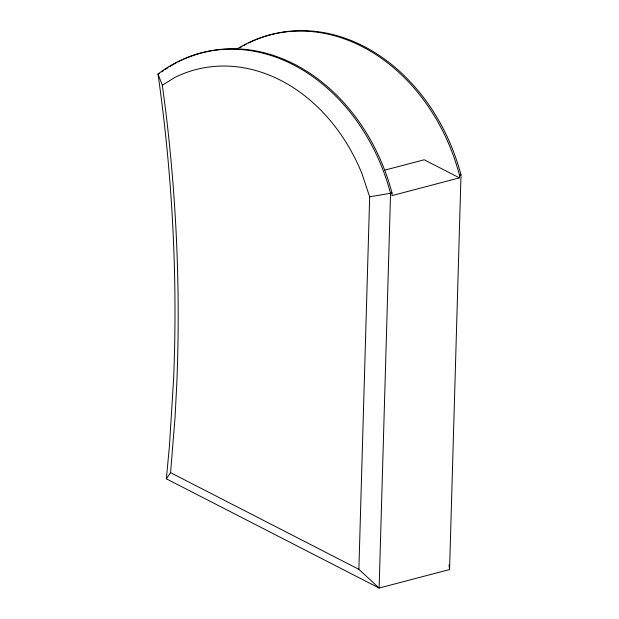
<?xml version="1.0" encoding="UTF-8"?>
<svg xmlns="http://www.w3.org/2000/svg" width="619" height="619" viewBox="0 0 619 619"><rect width="100%" height="100%" fill="white"/><g stroke="black" fill="none" stroke-linecap="round" stroke-linejoin="round"><path stroke-width="0.93" d="M166.356 478.82L169.467 445.665L173.614 378.843A1391.141 1116.475 75.3 0 0 158 74.017A184.377 147.98 75.3 0 1 390.558 193.407L379.122 588.05L358.873 569.333L369.667 196.803L361.891 173.482A169.637 136.149 75.3 0 0 174.837 77.452L162.317 85.213L165.559 109.679A1405.834 1128.275 75.3 0 1 176.802 383.44L175.053 417.283L170.573 472.668L166.356 478.82L379.122 588.05L449.564 569.542L461 174.898A184.377 147.98 75.3 0 0 248.529 43.051M180.392 60.763A184.377 147.98 75.3 0 1 392.028 193.02L391.951 195.604L459.46 177.87L459.53 175.285A184.377 147.98 75.3 0 0 236.365 49.412M159.47 73.63L158 74.017L162.317 85.213M384.453 170.225L424.216 159.779L459.46 177.87M392.028 193.02L369.667 196.803M459.53 175.285L461 174.898M170.573 472.668L358.873 569.333M449.038 564.876L449.564 569.542M161.76 71.928A184.377 147.98 75.3 0 1 163.315 70.821M164.878 69.738A184.377 147.98 75.3 0 1 168.059 67.649M169.668 66.643A184.377 147.98 75.3 0 1 176.222 62.89M177.885 62.016A184.377 147.98 75.3 0 1 179.556 61.173M240.257 47.547A184.377 147.98 75.3 0 1 241.897 46.595M243.538 45.667A184.377 147.98 75.3 0 1 246.022 44.328"/></g></svg>
